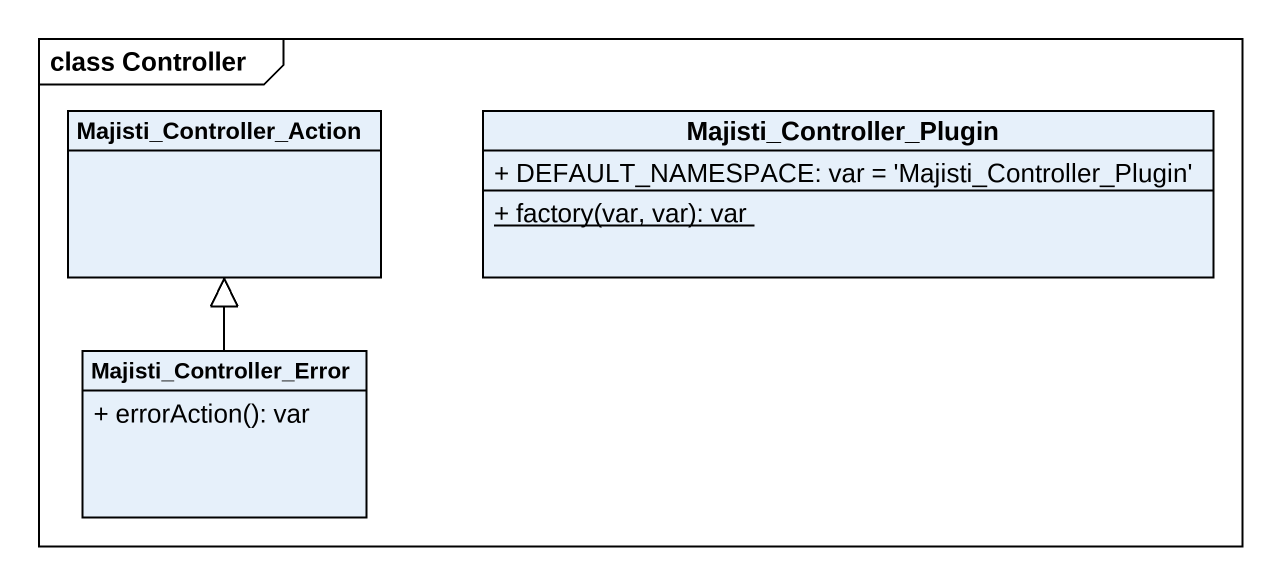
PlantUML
@startuml
mainframe class Controller
hide circle
hide empty members
skinparam classAttributeIconSize 0
class Majisti_Controller_Action
class Majisti_Controller_Plugin {
  + DEFAULT_NAMESPACE: var = 'Majisti_Controller_Plugin'
  {static} + factory(var, var): var
}
class Majisti_Controller_Error {
  + errorAction(): var
}
Majisti_Controller_Error -up-|> Majisti_Controller_Action
@enduml
